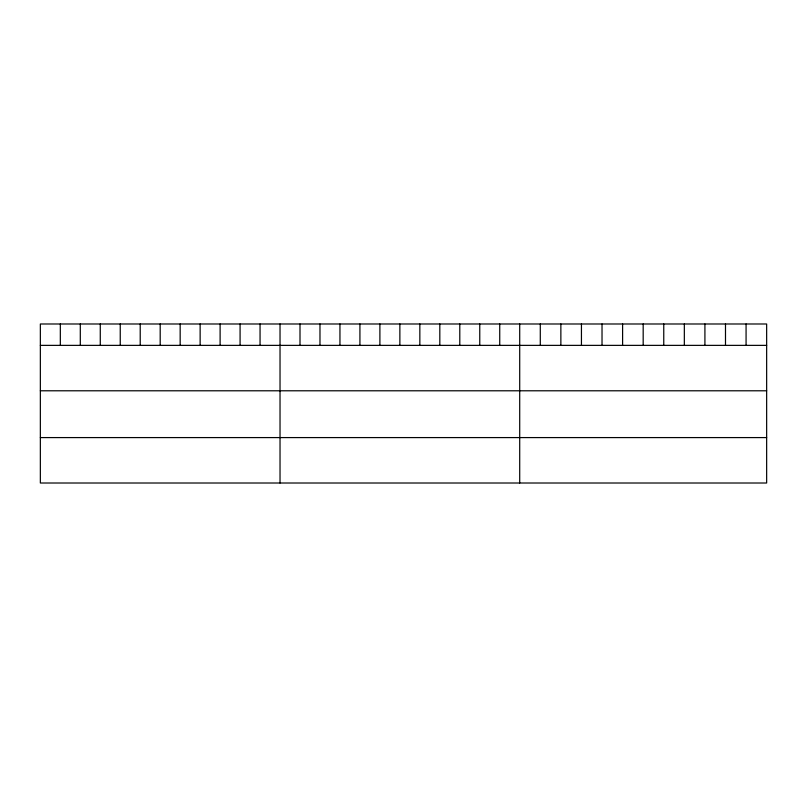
<?xml version="1.0" encoding="UTF-8"?>
<svg xmlns="http://www.w3.org/2000/svg" width="807" height="807" viewBox="0 0 807 807"><rect width="100%" height="100%" fill="white"/><g stroke="black" fill="none" stroke-linecap="round" stroke-linejoin="round"><path stroke-width="1.21" d="M766.65 345.366L766.65 483.01L40.35 483.01L40.35 323.99L766.65 323.99L766.65 345.366L40.35 345.366M40.35 390.79L766.65 390.79M40.35 437.586L766.65 437.586M746.072 323.99L746.072 345.366M725.493 323.99L725.493 345.366M704.914 323.99L704.914 345.366M684.336 323.99L684.336 345.366M663.758 323.99L663.758 345.366M643.179 323.99L643.179 345.366M622.601 323.99L622.601 345.366M602.022 323.99L602.022 345.366M581.443 323.99L581.443 345.366M560.865 323.99L560.865 345.366M540.287 323.99L540.287 345.366M519.708 323.99L519.708 483.01M499.735 323.99L499.735 345.366M479.762 323.99L479.762 345.366M459.788 323.99L459.788 345.366M439.815 323.99L439.815 345.366M419.842 323.99L419.842 345.366M399.868 323.99L399.868 345.366M379.895 323.99L379.895 345.366M359.922 323.99L359.922 345.366M339.949 323.99L339.949 345.366M319.976 323.99L319.976 345.366M300.002 323.99L300.002 345.366M280.029 323.99L280.029 483.01M260.056 323.99L260.056 345.366M240.083 323.99L240.083 345.366M220.109 323.99L220.109 345.366M200.136 323.99L200.136 345.366M180.163 323.99L180.163 345.366M160.19 323.99L160.19 345.366M140.216 323.99L140.216 345.366M120.243 323.99L120.243 345.366M100.27 323.99L100.27 345.366M80.296 323.99L80.296 345.366M60.323 323.99L60.323 345.366"/></g></svg>
